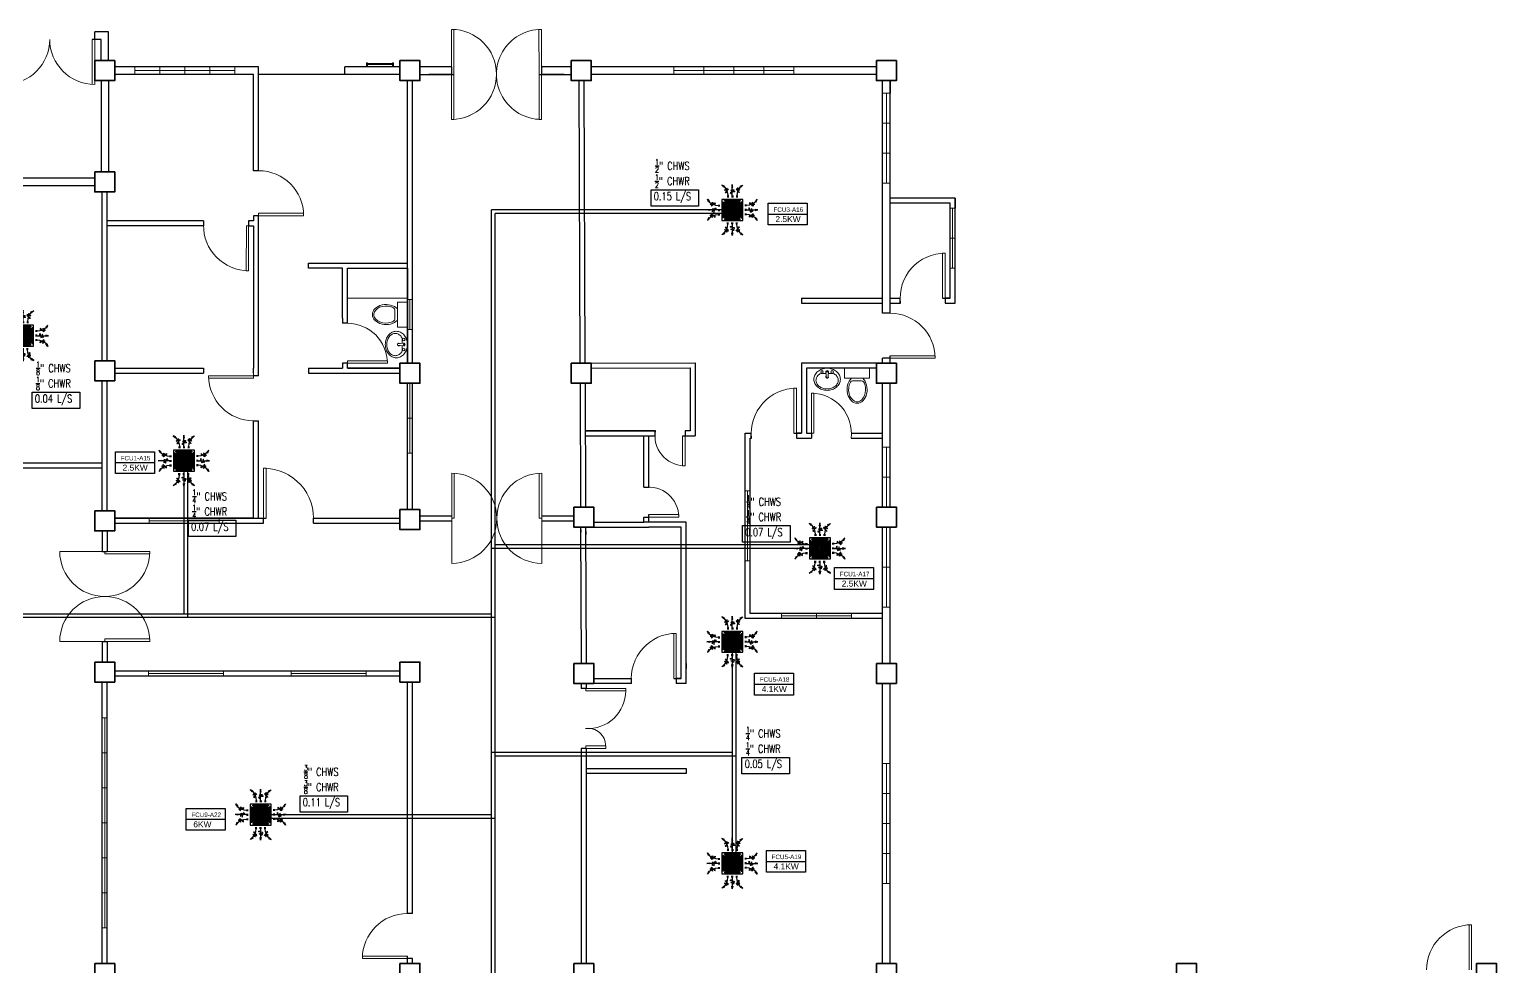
# Model space of a CAD drawing. Header units: millimetres. Extents: x 5 to 430, y 3 to 339.
# Drawn here: x 45.51 to 74.84, y 166.21 to 184.95 of the extents above; entities that cross this region are included whole.
import ezdxf

# ---------------------------------------------------------------- set-up
doc = ezdxf.new("R2010")
doc.units = ezdxf.units.MM
doc.header["$MEASUREMENT"] = 0
for name, color, linetype in [('AIR', 7, 'Continuous'), ('fcu line', 7, 'Continuous'), ('fcu return', 7, 'Continuous'), ('Legends', 7, 'Continuous'), ('pipe label', 7, 'Continuous')]:
    doc.layers.add(name, color=color, linetype=linetype)
doc.styles.add('Arch-Dim', font='simplex.shx', dxfattribs={"width": 0.75})
doc.styles.get("Standard").update_dxf_attribs({"font": 'arial.ttf'})

# ---------------------------------------------------------------- blocks, each defined once
blk = doc.blocks.new('FCU-13000P (CASSETTE SPLIT)')
at = {"layer": 'AIR', "ltscale": 3}
for p, q in [((0, 0.523), (0, 1)), ((-0.523, 0), (-1, 0)), ((-0.558, 0.193), (-0.487, 0.193)), ((-0.558, 0.162), (-0.487, 0.162)), ((-0.558, 0.016), (-0.487, 0.016)), ((-0.193, 0.558), (-0.193, 0.487)), ((-0.162, 0.558), (-0.162, 0.487)), ((-0.016, 0.558), (-0.016, 0.487)), ((0.016, 0.558), (0.016, 0.487)), ((0.162, 0.558), (0.162, 0.487)), ((0.193, 0.558), (0.193, 0.487)), ((0.558, 0.193), (0.487, 0.193)), ((0.558, 0.162), (0.487, 0.162)), ((0.558, 0.016), (0.487, 0.016)), ((0.523, 0), (1, 0)), ((-0.558, -0.016), (-0.487, -0.016)), ((-0.558, -0.162), (-0.487, -0.162)), ((-0.558, -0.193), (-0.487, -0.193)), ((-0.193, -0.558), (-0.193, -0.487)), ((-0.162, -0.558), (-0.162, -0.487)), ((-0.016, -0.558), (-0.016, -0.487)), ((0, -0.523), (0, -1)), ((0.016, -0.558), (0.016, -0.487)), ((0.162, -0.558), (0.162, -0.487)), ((0.193, -0.558), (0.193, -0.487)), ((0.558, -0.016), (0.487, -0.016)), ((0.558, -0.162), (0.487, -0.162)), ((0.558, -0.193), (0.487, -0.193))]:
    blk.add_line(p, q, dxfattribs=at)
at = {"layer": 'AIR'}
for p, q in [((0.295, -0.295), (-0.295, 0.295)), ((0.295, 0.295), (-0.295, -0.295))]:
    blk.add_line(p, q, dxfattribs=at)
at = {"layer": 'AIR', "ltscale": 3}
for points in [[(-0.335, 0.895), (-0.311, 0.932), (-0.416, 0.973)], [(-0.022, 0.89), (0.022, 0.89), (0, 1)], [(0.335, 0.895), (0.311, 0.932), (0.416, 0.973)], [(-0.89, 0.022), (-0.89, -0.022), (-1, 0)], [(-0.895, 0.335), (-0.932, 0.311), (-0.973, 0.416)], [(0.89, 0.022), (0.89, -0.022), (1, 0)], [(0.895, 0.335), (0.932, 0.311), (0.973, 0.416)], [(-0.895, -0.335), (-0.932, -0.311), (-0.973, -0.416)], [(0.895, -0.335), (0.932, -0.311), (0.973, -0.416)], [(-0.335, -0.895), (-0.311, -0.932), (-0.416, -0.973)], [(-0.022, -0.89), (0.022, -0.89), (0, -1)], [(0.335, -0.895), (0.311, -0.932), (0.416, -0.973)]]:
    blk.add_lwpolyline(points, close=True, dxfattribs=at)
at = {"layer": 'AIR'}
for points in [[(-0.323, 0.914, -0.171809), (-0.178, 0.558), (-0.178, 0.522)], [(0.323, 0.914, 0.171809), (0.178, 0.558), (0.178, 0.522)], [(-0.914, 0.323, 0.171809), (-0.558, 0.178), (-0.522, 0.178)], [(0.914, 0.323, -0.171809), (0.558, 0.178), (0.522, 0.178)], [(-0.914, -0.323, -0.171809), (-0.558, -0.178), (-0.522, -0.178)], [(-0.323, -0.914, 0.171809), (-0.178, -0.558), (-0.178, -0.522)], [(0.323, -0.914, -0.171809), (0.178, -0.558), (0.178, -0.522)], [(0.914, -0.323, 0.171809), (0.558, -0.178), (0.522, -0.178)]]:
    blk.add_lwpolyline(points, format="xyb", dxfattribs=at)
for points in [[(-0.41, -0.41), (0.41, -0.41), (0.41, 0.41), (-0.41, 0.41)], [(-0.373, 0.31), (-0.348, 0.31), (-0.348, -0.31), (-0.373, -0.31)], [(-0.31, 0.372), (0.31, 0.372), (0.31, 0.348), (-0.31, 0.348)], [(-0.26, -0.26), (0.26, -0.26), (0.26, 0.26), (-0.26, 0.26)], [(-0.21, -0.21), (0.21, -0.21), (0.21, 0.21), (-0.21, 0.21)], [(-0.16, -0.16), (0.16, -0.16), (0.16, 0.16), (-0.16, 0.16)], [(-0.11, -0.11), (0.11, -0.11), (0.11, 0.11), (-0.11, 0.11)], [(-0.06, -0.06), (0.06, -0.06), (0.06, 0.06), (-0.06, 0.06)], [(0.372, 0.31), (0.348, 0.31), (0.348, -0.31), (0.372, -0.31)], [(-0.31, -0.373), (0.31, -0.373), (0.31, -0.348), (-0.31, -0.348)]]:
    blk.add_lwpolyline(points, close=True, dxfattribs=at)
blk.add_lwpolyline([(-0.26, -0.31), (0.26, -0.31, 0.414214), (0.31, -0.26), (0.31, 0.26, 0.414214), (0.26, 0.31), (-0.26, 0.31, 0.414214), (-0.31, 0.26), (-0.31, -0.26, 0.414214)], format="xyb", close=True, dxfattribs=at)
at = {"layer": 'AIR', "ltscale": 3}
for points in [[(-0.268, 0.84), (-0.231, 0.852), (-0.134, 0.882), (-0.422, 0.704), (0.005, 0.903), (-0.358, 0.645), (-0.239, 0.678), (-0.199, 0.69)], [(0.268, 0.84), (0.231, 0.852), (0.134, 0.882), (0.422, 0.704), (-0.005, 0.903), (0.358, 0.645), (0.239, 0.678), (0.199, 0.69)], [(-0.84, 0.268), (-0.852, 0.231), (-0.882, 0.134), (-0.704, 0.422), (-0.903, -0.005), (-0.645, 0.358), (-0.678, 0.239), (-0.69, 0.199)], [(0.84, 0.268), (0.852, 0.231), (0.882, 0.134), (0.704, 0.422), (0.903, -0.005), (0.645, 0.358), (0.678, 0.239), (0.69, 0.199)], [(-0.84, -0.268), (-0.852, -0.231), (-0.882, -0.134), (-0.704, -0.422), (-0.903, 0.005), (-0.645, -0.358), (-0.678, -0.239), (-0.69, -0.199)], [(0.84, -0.268), (0.852, -0.231), (0.882, -0.134), (0.704, -0.422), (0.903, 0.005), (0.645, -0.358), (0.678, -0.239), (0.69, -0.199)], [(-0.268, -0.84), (-0.231, -0.852), (-0.134, -0.882), (-0.422, -0.704), (0.005, -0.903), (-0.358, -0.645), (-0.239, -0.678), (-0.199, -0.69)], [(0.268, -0.84), (0.231, -0.852), (0.134, -0.882), (0.422, -0.704), (-0.005, -0.903), (0.358, -0.645), (0.239, -0.678), (0.199, -0.69)]]:
    blk.add_open_spline(points, degree=3, knots=[0.0032834, 0.0032834, 0.0032834, 0.0032834, 0.0712567, 0.1924075, 0.3347111, 0.5062145, 0.5813292, 0.5813292, 0.5813292, 0.5813292], dxfattribs=at)
for points in [[(0, 0.8), (0.077, 0.776), (-0.058, 0.755), (0.098, 0.718), (-0.087, 0.663), (0, 0.631)], [(-0.8, 0), (-0.776, -0.077), (-0.755, 0.058), (-0.718, -0.098), (-0.663, 0.087), (-0.631, 0)], [(0.8, 0), (0.776, -0.077), (0.755, 0.058), (0.718, -0.098), (0.663, 0.087), (0.631, 0)], [(0, -0.8), (0.077, -0.776), (-0.058, -0.755), (0.098, -0.718), (-0.087, -0.663), (0, -0.631)]]:
    blk.add_spline(points, degree=3, dxfattribs=at)
for points in [[(-0.416, 0.973), (-0.335, 0.895), (-0.311, 0.932)], [(0, 1), (-0.022, 0.89), (0.022, 0.89)], [(0.416, 0.973), (0.335, 0.895), (0.311, 0.932)], [(-1, 0), (-0.89, 0.022), (-0.89, -0.022)], [(-0.973, 0.416), (-0.895, 0.335), (-0.932, 0.311)], [(1, 0), (0.89, 0.022), (0.89, -0.022)], [(0.973, 0.416), (0.895, 0.335), (0.932, 0.311)], [(-0.973, -0.416), (-0.895, -0.335), (-0.932, -0.311)], [(0.973, -0.416), (0.895, -0.335), (0.932, -0.311)], [(-0.416, -0.973), (-0.335, -0.895), (-0.311, -0.932)], [(0, -1), (-0.022, -0.89), (0.022, -0.89)], [(0.416, -0.973), (0.335, -0.895), (0.311, -0.932)]]:
    blk.add_solid(points, dxfattribs=at)

msp = doc.modelspace()

# ---------------------------------------------------------------- linework, layer by layer
at = {"color": 8, "lineweight": 25}
for p, q in [((47.095, 184.9), (46.82, 184.9)), ((46.82, 184.75), (46.82, 184.9)), ((47.095, 184.325), (47.095, 184.9)), ((46.945, 184.75), (46.77, 184.75)), ((46.945, 184.75), (46.845, 184.75)), ((46.945, 184.325), (46.945, 184.75)), ((46.945, 183.925), (46.945, 182.1)), ((47.095, 183.925), (47.095, 182.1)), ((50.095, 184.2), (47.22, 184.2)), ((49.995, 184.05), (47.22, 184.05)), ((49.995, 182.125), (49.995, 184.05)), ((50.095, 184.05), (50.095, 184.2)), ((50.095, 182.125), (50.095, 184.05)), ((52.92, 184.2), (51.82, 184.2)), ((51.82, 184.05), (51.82, 184.2)), ((52.92, 184.05), (51.82, 184.05)), ((53.07, 178.275), (53.07, 183.925)), ((53.17, 178.275), (53.17, 183.925)), ((53.951, 184.2), (53.32, 184.2)), ((53.32, 184.05), (54.001, 184.05)), ((53.951, 184.2), (53.501, 184.2)), ((53.951, 184.05), (53.501, 184.05)), ((53.951, 184.2), (53.951, 184.05)), ((55.701, 184.05), (56.345, 184.05)), ((56.201, 184.2), (55.751, 184.2)), ((56.345, 184.2), (55.751, 184.2)), ((55.751, 184.2), (55.751, 184.05)), ((56.201, 184.05), (55.751, 184.05)), ((56.495, 183.925), (56.519, 178.275)), ((56.595, 183.925), (56.619, 178.275)), ((62.445, 184.2), (56.745, 184.2)), ((62.445, 184.05), (56.745, 184.05)), ((62.57, 179.275), (62.57, 183.925)), ((62.72, 179.275), (62.72, 183.925)), ((62.72, 183.925), (62.72, 183.675)), ((47.095, 183.713), (47.095, 182.313)), ((46.82, 181.975), (43.495, 181.975)), ((46.82, 181.825), (43.495, 181.825)), ((46.82, 181.825), (44.845, 181.825)), ((46.97, 178.325), (46.97, 181.7)), ((47.07, 178.325), (47.07, 181.7)), ((64.02, 181.575), (62.72, 181.575)), ((64.02, 179.475), (64.02, 181.575)), ((63.92, 181.475), (62.72, 181.475)), ((63.92, 179.575), (63.92, 181.475)), ((48.995, 181.125), (47.07, 181.125)), ((48.995, 181.025), (47.07, 181.025)), ((48.995, 181.125), (48.995, 181.025)), ((49.995, 181.125), (49.895, 181.125)), ((49.895, 181.125), (49.895, 181.025)), ((49.895, 181.025), (49.995, 181.025)), ((50.095, 181.225), (49.995, 181.225)), ((49.995, 181.225), (49.995, 181.125)), ((49.995, 181.225), (49.995, 181.125)), ((49.995, 181.025), (49.995, 178.175)), ((50.095, 178.025), (50.095, 181.225)), ((51.095, 180.175), (51.095, 180.275)), ((51.095, 180.275), (53.07, 180.275)), ((51.77, 180.175), (51.095, 180.175)), ((51.77, 179.175), (51.77, 180.175)), ((51.87, 180.175), (53.07, 180.175)), ((51.87, 179.175), (51.87, 180.175)), ((53.07, 180.175), (53.07, 178.275)), ((60.945, 179.575), (62.57, 179.575)), ((60.945, 179.575), (60.945, 179.476)), ((62.72, 179.575), (62.92, 179.575)), ((62.92, 179.475), (62.92, 179.575)), ((63.77, 179.575), (63.92, 179.575)), ((63.92, 179.575), (63.82, 179.575)), ((63.82, 179.575), (63.82, 179.475)), ((60.945, 179.476), (62.57, 179.475)), ((62.72, 179.275), (62.57, 179.275)), ((62.72, 179.475), (62.925, 179.475)), ((63.82, 179.475), (64.02, 179.475)), ((51.77, 179.175), (51.77, 179.075)), ((51.87, 179.075), (51.77, 179.075)), ((51.87, 179.075), (51.87, 179.175)), ((62.57, 178.275), (62.57, 178.375)), ((62.72, 178.375), (62.57, 178.375)), ((62.72, 178.275), (62.72, 178.425)), ((47.22, 178.175), (48.995, 178.175)), ((47.22, 178.075), (48.995, 178.075)), ((47.22, 178.075), (48.995, 178.075)), ((48.995, 178.175), (48.995, 178.075)), ((49.995, 178.075), (49.995, 178.175)), ((51.095, 178.175), (51.77, 178.175)), ((51.095, 178.175), (51.095, 178.075)), ((51.095, 178.075), (52.92, 178.075)), ((51.87, 178.275), (51.77, 178.275)), ((51.77, 178.275), (51.77, 178.175)), ((51.87, 178.175), (51.87, 178.275)), ((51.87, 178.175), (52.92, 178.175)), ((52.92, 178.175), (51.87, 178.175)), ((56.619, 178.275), (58.82, 178.284)), ((56.745, 178.176), (58.72, 178.184)), ((58.72, 178.184), (58.72, 176.925)), ((58.82, 178.284), (58.82, 176.825)), ((62.445, 178.275), (60.945, 178.275)), ((60.945, 178.275), (60.945, 176.875)), ((62.445, 178.175), (61.045, 178.175)), ((61.045, 178.175), (61.045, 176.875)), ((46.97, 175.325), (46.97, 177.925)), ((47.07, 175.325), (47.07, 177.925)), ((50.095, 178.025), (49.995, 178.025)), ((53.07, 175.35), (53.07, 177.875)), ((53.17, 175.35), (53.17, 177.875)), ((56.521, 177.875), (56.531, 175.4)), ((56.621, 177.875), (56.631, 175.4)), ((56.621, 177.875), (56.625, 176.925)), ((62.57, 175.4), (62.57, 177.875)), ((62.72, 175.4), (62.72, 177.875)), ((49.995, 175.175), (49.995, 177.125)), ((49.995, 177.125), (50.095, 177.125)), ((50.095, 175.175), (50.095, 177.125)), ((56.625, 176.925), (58.028, 176.925)), ((58.028, 176.925), (56.625, 176.925)), ((58.02, 176.825), (58.02, 176.925)), ((58.72, 176.925), (58.62, 176.925)), ((58.72, 176.925), (58.62, 176.925)), ((58.62, 176.925), (58.62, 176.825)), ((56.625, 176.825), (58.02, 176.825)), ((57.795, 175.8), (57.795, 176.825)), ((57.895, 175.8), (57.895, 176.825)), ((58.57, 176.825), (58.82, 176.825)), ((59.82, 173.175), (59.82, 176.875)), ((59.82, 176.875), (59.945, 176.875)), ((59.92, 173.275), (59.92, 176.775)), ((59.92, 176.775), (59.95, 176.775)), ((59.92, 176.775), (59.95, 176.775)), ((59.945, 176.775), (59.945, 176.875)), ((60.945, 176.875), (60.845, 176.875)), ((60.845, 176.875), (60.845, 176.775)), ((60.845, 176.775), (61.145, 176.775)), ((61.045, 176.875), (61.145, 176.875)), ((61.145, 176.875), (61.145, 176.775)), ((61.939, 176.775), (62.57, 176.775)), ((61.945, 176.875), (62.57, 176.875)), ((46.97, 176.275), (44.595, 176.275)), ((46.97, 176.175), (44.645, 176.175)), ((57.795, 175.8), (57.895, 175.8)), ((47.22, 175.175), (50.245, 175.175)), ((49.995, 175.175), (47.22, 175.175)), ((50.195, 175.075), (50.195, 175.175)), ((51.195, 175.175), (52.92, 175.175)), ((51.195, 175.075), (51.195, 175.175)), ((53.32, 175.225), (53.957, 175.225)), ((53.32, 175.125), (53.957, 175.125)), ((55.757, 175.225), (56.395, 175.225)), ((55.757, 175.125), (56.395, 175.125)), ((57.795, 175.1), (57.795, 175.2)), ((57.795, 175.1), (57.795, 175.2)), ((57.795, 175.2), (57.895, 175.2)), ((57.895, 175.1), (57.895, 175.25)), ((46.97, 174.925), (46.97, 174.513)), ((47.07, 174.925), (47.07, 174.513)), ((47.22, 175.075), (50.195, 175.075)), ((47.22, 175.075), (50.195, 175.075)), ((51.19, 175.075), (52.92, 175.075)), ((56.533, 175), (56.545, 172.275)), ((56.633, 175), (56.634, 174.85)), ((56.633, 175), (56.645, 172.275)), ((56.795, 175.1), (57.795, 175.1)), ((56.795, 175), (57.895, 175)), ((57.895, 175.1), (57.795, 175.1)), ((58.645, 175.1), (57.895, 175.1)), ((58.545, 175), (57.895, 175)), ((58.545, 171.975), (58.545, 175)), ((58.645, 171.875), (58.645, 175.1)), ((62.57, 172.275), (62.57, 175)), ((62.72, 172.275), (62.72, 175)), ((46.97, 174.513), (47.07, 174.513)), ((62.57, 173.175), (59.82, 173.175)), ((62.57, 173.275), (59.92, 173.275)), ((62.57, 172.275), (62.57, 173.225)), ((46.97, 172.713), (46.97, 172.301)), ((46.97, 172.713), (47.07, 172.713)), ((47.07, 172.713), (47.07, 172.301)), ((46.97, 166.275), (46.97, 171.901)), ((47.07, 166.275), (47.07, 171.901)), ((47.22, 172.125), (52.92, 172.125)), ((47.22, 172.025), (52.92, 172.025)), ((50.07, 172.125), (52.92, 172.125)), ((53.07, 167.275), (53.07, 171.901)), ((53.17, 167.275), (53.17, 171.901)), ((56.795, 171.975), (57.545, 171.975)), ((57.545, 171.975), (57.545, 171.875)), ((58.545, 171.975), (58.445, 171.975)), ((58.445, 171.975), (58.445, 171.875)), ((56.545, 171.875), (56.545, 171.775)), ((56.645, 171.775), (56.545, 171.775)), ((56.645, 171.875), (56.645, 171.775)), ((57.55, 171.875), (56.795, 171.875)), ((58.645, 171.875), (58.445, 171.875)), ((62.57, 166.275), (62.57, 171.875)), ((62.57, 171.725), (62.57, 171.875)), ((62.72, 166.275), (62.72, 171.875)), ((62.72, 171.775), (62.72, 171.875)), ((56.545, 170.575), (56.545, 166.275)), ((56.645, 170.575), (56.545, 170.575)), ((56.645, 170.575), (56.645, 166.275)), ((56.645, 170.175), (58.645, 170.175)), ((58.645, 170.175), (58.645, 170.075)), ((58.645, 170.075), (56.645, 170.075)), ((53.17, 167.275), (53.07, 167.275)), ((53.07, 166.275), (53.07, 166.425)), ((53.17, 166.375), (53.07, 166.375)), ((53.17, 166.275), (53.17, 166.375))]:
    msp.add_line(p, q, dxfattribs=at)
at = {"color": 8, "lineweight": 13}
for p, q in [((53.95, 184.05), (53.95, 184.95)), ((53.95, 184.95), (54, 184.95)), ((54, 184.95), (54.001, 184.05)), ((55.75, 184.95), (55.7, 184.95)), ((55.7, 184.95), (55.701, 184.05)), ((55.75, 184.05), (55.75, 184.95)), ((46.77, 183.85), (46.77, 184.75)), ((46.77, 184.75), (46.82, 184.75)), ((46.82, 184.75), (46.82, 183.85)), ((54.001, 184.05), (53.95, 184.05)), ((53.95, 184), (53.951, 183.15)), ((53.951, 184.05), (53.951, 183.15)), ((53.951, 184.05), (54.001, 184.05)), ((54.001, 183.15), (54.001, 184.05)), ((55.701, 183.15), (55.701, 184.05)), ((55.701, 184.05), (55.751, 184.05)), ((55.701, 184.05), (55.75, 184.05)), ((55.75, 184.1), (55.75, 184)), ((55.75, 184), (55.75, 183.15)), ((55.751, 184.05), (55.751, 183.15)), ((53.951, 183.15), (54.001, 183.15)), ((55.751, 183.15), (55.701, 183.15)), ((49.845, 180.125), (49.854, 181.025)), ((49.854, 181.025), (49.895, 181.025)), ((49.895, 181.025), (49.895, 180.125)), ((50.995, 181.275), (50.095, 181.275)), ((50.095, 181.275), (50.095, 181.225)), ((50.095, 181.225), (50.995, 181.225)), ((50.995, 181.225), (50.995, 181.275)), ((63.82, 180.475), (63.77, 180.475)), ((63.77, 180.475), (63.77, 179.575)), ((63.82, 179.575), (63.82, 180.475)), ((49.895, 180.125), (49.845, 180.125)), ((63.62, 178.425), (62.72, 178.425)), ((62.72, 178.375), (63.62, 178.375)), ((63.62, 178.375), (63.62, 178.425)), ((49.995, 177.975), (49.995, 178.075)), ((51.87, 178.275), (51.87, 178.325)), ((52.67, 178.325), (51.87, 178.325)), ((51.87, 178.275), (52.67, 178.275)), ((52.67, 178.275), (52.67, 178.325)), ((49.995, 178.025), (49.095, 178.025)), ((49.095, 178.025), (49.095, 177.975)), ((49.095, 177.975), (49.995, 177.975)), ((49.995, 178.025), (49.995, 177.975)), ((60.845, 177.775), (60.795, 177.775)), ((60.795, 177.775), (60.795, 176.875)), ((60.845, 176.875), (60.845, 177.775)), ((61.145, 176.875), (61.145, 177.675)), ((61.145, 177.675), (61.195, 177.675)), ((61.195, 177.675), (61.195, 176.875)), ((58.62, 176.825), (58.57, 176.825)), ((58.57, 176.225), (58.57, 176.825)), ((58.62, 176.825), (58.62, 176.225)), ((61.195, 176.875), (61.145, 176.875)), ((50.195, 176.175), (50.245, 176.175)), ((50.195, 175.175), (50.195, 176.175)), ((50.245, 176.175), (50.245, 175.175)), ((53.957, 175.175), (53.957, 176.075)), ((54.007, 176.075), (54.007, 175.175)), ((55.707, 175.175), (55.707, 176.075)), ((55.757, 176.075), (55.757, 175.175)), ((58.62, 176.225), (58.57, 176.225)), ((53.957, 175.125), (53.957, 175.225)), ((54.007, 175.175), (53.957, 175.175)), ((53.957, 175.175), (53.957, 174.275)), ((55.757, 175.175), (55.707, 175.175)), ((55.757, 175.125), (55.757, 175.225)), ((55.757, 175.175), (55.757, 174.275)), ((58.495, 175.25), (57.895, 175.25)), ((57.895, 175.2), (58.495, 175.2)), ((58.495, 175.2), (58.495, 175.25)), ((47.02, 174.513), (46.12, 174.513)), ((47.02, 174.513), (47.92, 174.513)), ((47.02, 174.463), (47.02, 174.513)), ((47.92, 174.463), (47.02, 174.463)), ((47.92, 174.513), (47.92, 174.463)), ((58.445, 172.875), (58.395, 172.875)), ((58.395, 172.875), (58.395, 171.975)), ((58.445, 171.975), (58.445, 172.875)), ((47.02, 172.713), (46.12, 172.713)), ((47.02, 172.763), (47.92, 172.763)), ((47.02, 172.713), (47.02, 172.763)), ((47.92, 172.713), (47.02, 172.713)), ((47.92, 172.763), (47.92, 172.713)), ((58.445, 171.975), (58.395, 171.975)), ((56.645, 170.976), (56.645, 170.974)), ((74.345, 167.05), (74.295, 167.05)), ((74.295, 167.05), (74.295, 166.15)), ((74.345, 166.15), (74.345, 167.05)), ((52.17, 166.375), (52.17, 166.425)), ((52.17, 166.425), (53.07, 166.425)), ((53.07, 166.375), (52.17, 166.375))]:
    msp.add_line(p, q, dxfattribs=at)
at = {"color": 8, "lineweight": 9}
for p, q in [((52.27, 184.28), (52.25, 184.28)), ((52.25, 184.28), (52.25, 184.2)), ((52.27, 184.2), (52.27, 184.28)), ((52.52, 184.27), (52.27, 184.27)), ((52.52, 184.25), (52.27, 184.25)), ((52.52, 184.27), (52.77, 184.27)), ((52.52, 184.25), (52.77, 184.25)), ((52.77, 184.2), (52.77, 184.28)), ((52.77, 184.28), (52.79, 184.28)), ((52.79, 184.28), (52.79, 184.2)), ((47.62, 184.2), (47.62, 184.05)), ((47.62, 184.125), (49.62, 184.125)), ((47.62, 184.05), (49.62, 184.05)), ((47.62, 184.05), (48.62, 184.05)), ((48.12, 184.05), (48.12, 184.2)), ((48.62, 184.05), (48.62, 184.2)), ((48.62, 184.05), (49.62, 184.05)), ((49.12, 184.05), (49.12, 184.2)), ((49.62, 184.05), (49.62, 184.2)), ((59.595, 184.2), (58.395, 184.2)), ((58.395, 184.2), (58.395, 184.05)), ((60.795, 184.125), (58.395, 184.125)), ((58.995, 184.2), (58.995, 184.05)), ((59.595, 184.2), (59.595, 184.05)), ((59.595, 184.05), (60.795, 184.05)), ((60.195, 184.05), (60.195, 184.2)), ((60.795, 184.05), (60.795, 184.2)), ((62.72, 183.675), (62.57, 183.675)), ((62.57, 183.675), (62.57, 183.075)), ((62.645, 181.875), (62.645, 183.675)), ((62.57, 183.075), (62.72, 183.075)), ((62.72, 183.075), (62.72, 182.475)), ((62.72, 182.475), (62.57, 182.475)), ((62.57, 182.475), (62.57, 181.875)), ((62.57, 181.875), (62.72, 181.875)), ((64.02, 181.375), (63.92, 181.375)), ((63.92, 181.375), (63.92, 180.175)), ((63.97, 181.375), (63.97, 180.175)), ((63.92, 180.775), (64.02, 180.775)), ((63.92, 180.175), (64.02, 180.175)), ((53.07, 179.575), (51.87, 179.575)), ((53.07, 179.249), (53.07, 179.549)), ((53.07, 179.549), (53.17, 179.549)), ((53.12, 179.549), (53.12, 178.949)), ((53.17, 179.549), (53.17, 178.949)), ((52.82, 179.34), (52.82, 179.159)), ((53.07, 179.499), (52.87, 179.499)), ((52.87, 179.499), (52.87, 178.999)), ((53.07, 178.999), (53.07, 179.499)), ((52.87, 178.999), (53.07, 178.999)), ((53.17, 178.949), (53.07, 178.949)), ((52.872, 178.663), (52.994, 178.677)), ((52.872, 178.634), (52.994, 178.621)), ((61.445, 177.977), (61.432, 178.099)), ((61.474, 177.977), (61.488, 178.099)), ((61.81, 178.175), (61.81, 177.975)), ((62.31, 178.175), (61.81, 178.175)), ((62.31, 177.975), (62.31, 178.175)), ((53.07, 177.175), (53.07, 177.875)), ((53.07, 177.875), (53.17, 177.875)), ((53.12, 177.875), (53.12, 176.475)), ((53.17, 177.875), (53.17, 176.475)), ((61.81, 177.975), (62.31, 177.975)), ((61.969, 177.925), (62.15, 177.925)), ((53.07, 177.175), (53.17, 177.175)), ((62.72, 176.6), (62.57, 176.6)), ((62.645, 176.6), (62.645, 175.4)), ((62.72, 175.4), (62.72, 176.6)), ((53.17, 176.475), (53.07, 176.475)), ((62.72, 176), (62.57, 176)), ((59.82, 175.025), (59.82, 175.725)), ((59.82, 175.725), (59.92, 175.725)), ((59.87, 175.725), (59.87, 174.325)), ((59.92, 175.725), (59.92, 174.325)), ((47.907, 175.075), (47.907, 175.175)), ((49.307, 175.125), (47.907, 175.125)), ((48.607, 175.175), (49.307, 175.175)), ((48.607, 175.175), (48.607, 175.075)), ((49.307, 175.175), (49.307, 175.075)), ((49.307, 175.075), (47.907, 175.075)), ((59.82, 175.025), (59.92, 175.025)), ((62.645, 175), (62.645, 173.4)), ((62.72, 175), (62.72, 173.4)), ((59.92, 174.325), (59.82, 174.325)), ((62.72, 174.2), (62.57, 174.2)), ((62.72, 173.4), (62.57, 173.4)), ((60.545, 173.175), (60.545, 173.275)), ((61.945, 173.225), (60.545, 173.225)), ((61.945, 173.175), (60.545, 173.175)), ((61.245, 173.275), (61.945, 173.275)), ((61.245, 173.275), (61.245, 173.175)), ((61.945, 173.275), (61.945, 173.175)), ((48.645, 172.125), (47.895, 172.125)), ((47.895, 172.125), (47.895, 172.025)), ((47.895, 172.075), (49.395, 172.075)), ((47.895, 172.025), (49.395, 172.025)), ((49.395, 172.025), (49.395, 172.125)), ((50.745, 172.025), (50.745, 172.125)), ((50.745, 172.075), (52.245, 172.075)), ((52.245, 172.025), (50.745, 172.025)), ((51.495, 172.125), (52.245, 172.125)), ((52.245, 172.125), (52.245, 172.025)), ((46.97, 170.488), (46.97, 171.188)), ((46.97, 171.188), (47.07, 171.188)), ((47.02, 171.188), (47.02, 169.788)), ((47.07, 171.188), (47.07, 169.788)), ((46.97, 170.488), (47.07, 170.488)), ((62.57, 169.075), (62.57, 170.275)), ((62.57, 170.275), (62.72, 170.275)), ((62.645, 170.275), (62.645, 167.875)), ((46.97, 169.088), (46.97, 169.788)), ((46.97, 169.788), (47.07, 169.788)), ((47.07, 169.788), (46.97, 169.788)), ((47.02, 169.788), (47.02, 168.388)), ((47.07, 169.788), (47.07, 168.388)), ((62.57, 169.675), (62.72, 169.675)), ((46.97, 169.088), (47.07, 169.088)), ((62.72, 169.075), (62.57, 169.075)), ((62.72, 169.075), (62.72, 167.875)), ((47.07, 168.388), (46.97, 168.388)), ((46.97, 167.688), (46.97, 168.388)), ((46.97, 168.388), (47.07, 168.388)), ((47.07, 168.388), (46.97, 168.388)), ((47.02, 168.388), (47.02, 166.988)), ((47.07, 168.388), (47.07, 166.988)), ((62.72, 168.475), (62.57, 168.475)), ((62.72, 167.875), (62.57, 167.875)), ((46.97, 167.688), (47.07, 167.688)), ((47.07, 166.988), (46.97, 166.988))]:
    msp.add_line(p, q, dxfattribs=at)
at = {"color": 8, "lineweight": -2}
for p, q in [((52.92, 184.05), (50.095, 184.05)), ((50.095, 182.125), (49.995, 182.125)), ((64.02, 181.575), (64.02, 181.375)), ((47.07, 181.025), (47.07, 181.125)), ((62.925, 179.475), (62.92, 179.475)), ((58.72, 178.284), (58.72, 178.283)), ((59.95, 176.775), (59.945, 176.775)), ((60.795, 176.875), (60.945, 176.875)), ((57.795, 175.942), (57.795, 175.95)), ((56.533, 175), (56.534, 174.9)), ((58.645, 172.275), (58.645, 172.175)), ((58.395, 171.975), (58.545, 171.975)), ((53.17, 166.275), (53.17, 166.375))]:
    msp.add_line(p, q, dxfattribs=at)
at = {"color": 8, "lineweight": 35}
for points in [[(46.82, 184.325), (47.22, 184.325), (47.22, 183.925), (46.82, 183.925)], [(52.92, 184.325), (53.32, 184.325), (53.32, 183.925), (52.92, 183.925)], [(56.345, 184.325), (56.745, 184.325), (56.745, 183.925), (56.345, 183.925)], [(62.445, 184.325), (62.845, 184.325), (62.845, 183.925), (62.445, 183.925)], [(46.82, 182.1), (47.22, 182.1), (47.22, 181.7), (46.82, 181.7)], [(46.82, 178.325), (47.22, 178.325), (47.22, 177.925), (46.82, 177.925)], [(52.92, 178.275), (53.32, 178.275), (53.32, 177.875), (52.92, 177.875)], [(56.345, 178.275), (56.745, 178.275), (56.745, 177.875), (56.345, 177.875)], [(62.445, 178.275), (62.845, 178.275), (62.845, 177.875), (62.445, 177.875)], [(46.82, 175.325), (47.22, 175.325), (47.22, 174.925), (46.82, 174.925)], [(52.92, 175.35), (53.32, 175.35), (53.32, 174.95), (52.92, 174.95)], [(56.395, 175.4), (56.795, 175.4), (56.795, 175), (56.395, 175)], [(62.445, 175.4), (62.845, 175.4), (62.845, 175), (62.445, 175)], [(46.82, 172.301), (47.22, 172.301), (47.22, 171.901), (46.82, 171.901)], [(52.92, 172.301), (53.32, 172.301), (53.32, 171.901), (52.92, 171.901)], [(56.395, 172.275), (56.795, 172.275), (56.795, 171.875), (56.395, 171.875)], [(62.445, 172.275), (62.845, 172.275), (62.845, 171.875), (62.445, 171.875)], [(46.82, 166.275), (47.22, 166.275), (47.22, 165.875), (46.82, 165.875)], [(52.92, 166.276), (53.32, 166.276), (53.32, 165.876), (52.92, 165.876)], [(56.395, 166.275), (56.795, 166.275), (56.795, 165.875), (56.395, 165.875)], [(62.445, 166.275), (62.845, 166.275), (62.845, 165.875), (62.445, 165.875)], [(68.445, 166.275), (68.845, 166.275), (68.845, 165.875), (68.445, 165.875)], [(74.445, 166.275), (74.845, 166.275), (74.845, 165.875), (74.445, 165.875)]]:
    msp.add_lwpolyline(points, close=True, dxfattribs=at)
at = {"color": 8, "lineweight": 9}
for points in [[(47.62, 184.2), (49.62, 184.2), (49.62, 184.05), (47.62, 184.05)], [(58.395, 184.2), (60.795, 184.2), (60.795, 184.05), (58.395, 184.05)], [(62.57, 183.675), (62.72, 183.675), (62.72, 181.875), (62.57, 181.875)], [(63.92, 181.375), (64.02, 181.375), (64.02, 180.175), (63.92, 180.175)], [(53.07, 179.549), (53.17, 179.549), (53.17, 178.949), (53.07, 178.949)], [(53.07, 177.875), (53.17, 177.875), (53.17, 176.475), (53.07, 176.475)], [(62.57, 176.6), (62.72, 176.6), (62.72, 175.4), (62.57, 175.4)], [(59.82, 175.725), (59.92, 175.725), (59.92, 174.325), (59.82, 174.325)], [(47.907, 175.175), (49.307, 175.175), (49.307, 175.075), (47.907, 175.075)], [(62.57, 175), (62.72, 175), (62.72, 173.4), (62.57, 173.4)], [(60.545, 173.275), (61.945, 173.275), (61.945, 173.175), (60.545, 173.175)], [(47.895, 172.125), (49.395, 172.125), (49.395, 172.025), (47.895, 172.025)], [(50.745, 172.125), (52.245, 172.125), (52.245, 172.025), (50.745, 172.025)], [(46.97, 171.188), (47.07, 171.188), (47.07, 166.988), (46.97, 166.988)], [(62.57, 170.275), (62.72, 170.275), (62.72, 167.875), (62.57, 167.875)]]:
    msp.add_lwpolyline(points, close=True, dxfattribs=at)
for points in [[(52.828, 178.426, -0.124838), (52.765, 178.442, -0.105788), (52.708, 178.492, -0.086697), (52.671, 178.561, -0.076776), (52.658, 178.649, -0.076776), (52.671, 178.737, -0.086697), (52.708, 178.806, -0.105788), (52.765, 178.856, -0.124838), (52.828, 178.871, -0.124838), (52.89, 178.856, -0.105788), (52.948, 178.806, -0.040067), (52.968, 178.776), (52.968, 178.673, -0.040067)], [(52.968, 178.625), (52.968, 178.522, -0.040067), (52.948, 178.492, -0.105788), (52.89, 178.442, -0.124838), (52.828, 178.426, -0.124838)], [(61.237, 177.933, 0.124838), (61.253, 177.871, 0.105788), (61.303, 177.813, 0.086697), (61.372, 177.777, 0.076776), (61.46, 177.763, 0.076776), (61.547, 177.777, 0.086697), (61.617, 177.813, 0.105788), (61.666, 177.871, 0.124838), (61.682, 177.933, 0.124838), (61.666, 177.996, 0.105788), (61.617, 178.053, 0.040067), (61.586, 178.073), (61.484, 178.073, 0.040067)], [(61.435, 178.073), (61.333, 178.073, 0.040067), (61.303, 178.053, 0.105788), (61.253, 177.996, 0.124838), (61.237, 177.933, 0.124838)]]:
    msp.add_lwpolyline(points, format="xyb", dxfattribs=at)
msp.add_lwpolyline([(61.195, 177.954, 0.11576), (61.214, 177.872, 0.104047), (61.272, 177.798, 0.090875), (61.356, 177.75, 0.083344), (61.46, 177.733, 0.083344), (61.563, 177.75, 0.090875), (61.647, 177.798, 0.104047), (61.705, 177.872, 0.11576), (61.725, 177.954, 0.11576), (61.705, 178.037, 0.104047), (61.647, 178.11, 0.090875), (61.563, 178.158, 0.083344), (61.46, 178.175, 0.083344), (61.356, 178.158, 0.090875), (61.272, 178.11, 0.104047), (61.214, 178.037, 0.11576)], format="xyb", close=True, dxfattribs=at)
at = {"color": 8, "lineweight": 13, "ltscale": 0.03}
for points in [[(56.634, 171.725), (56.634, 171.775), (57.434, 171.775), (57.434, 171.725)], [(56.634, 170.575), (56.634, 170.625), (57.034, 170.625), (57.034, 170.575)]]:
    msp.add_lwpolyline(points, close=True, dxfattribs=at)
at = {"color": 8, "lineweight": 9}
for centre, radius in [((52.997, 178.751), 0.0255), ((53.003, 178.649), 0.0095), ((52.997, 178.547), 0.0255), ((61.358, 178.102), 0.0255), ((61.46, 178.109), 0.0095), ((61.561, 178.102), 0.0255)]:
    msp.add_circle(centre, radius, dxfattribs=at)
at = {"color": 8, "lineweight": 13}
for centre, radius, start, end in [((53.95, 184.05), 0.9, 270.0079, 90), ((55.75, 184.05), 0.9, 90, 270.0009), ((45.02, 184.75), 0.9, 270, 0), ((46.82, 184.75), 0.9, 180, 270), ((53.951, 184.05), 0.9, 270, 0), ((50.095, 181.225), 0.9, 0, 90), ((49.895, 181.025), 0.9, 178.9827, 270), ((63.82, 179.575), 0.9, 90, 186.3794), ((62.72, 178.375), 0.9, 0, 90), ((51.87, 178.275), 0.8, 0, 90), ((52.945, 178.649), 0.317, 160.9431, 180), ((52.945, 178.649), 0.317, 180, 199.0569), ((52.898, 178.665), 0.267, 140.1732, 160.9431), ((52.898, 178.633), 0.267, 199.0569, 219.8268), ((49.995, 178.025), 0.9, 180, 270), ((60.845, 176.875), 0.9, 90, 186.3794), ((61.145, 176.875), 0.8, 352.8192, 90), ((58.62, 176.825), 0.601, 170.4143, 267.6141), ((50.195, 175.175), 1, 354.2608, 90), ((53.957, 175.175), 0.9, 270, 90), ((55.757, 175.175), 0.9, 90, 270), ((57.895, 175.2), 0.6, 0, 99.5941), ((47.02, 174.513), 0.9, 180, 0), ((47.02, 172.713), 0.9, 0, 180), ((58.445, 171.975), 0.9, 90, 186.3794), ((53.07, 166.375), 0.9, 90.0002, 180.0002), ((74.345, 166.15), 0.9, 90, 180)]:
    msp.add_arc(centre, radius, start, end, dxfattribs=at)
at = {"color": 8, "lineweight": 9}
for centre, radius, start, end in [((52.77, 179.34), 0.05, 0, 61.8499), ((52.77, 179.159), 0.05, 298.0084, 360), ((52.868, 178.69), 0.228, 116.4127, 140.1732), ((52.849, 178.729), 0.185, 90, 116.4127), ((52.849, 178.729), 0.185, 63.5873, 90), ((52.895, 178.649), 0.025, 161.3793, 198.6207), ((52.966, 178.649), 0.0948, 171.2026, 188.7974), ((52.895, 178.649), 0.025, 48.7978, 143.6932), ((52.83, 178.69), 0.228, 39.8268, 63.5873), ((52.997, 178.649), 0.028, 263.7545, 96.2455), ((52.8, 178.665), 0.267, 19.0569, 39.8268), ((52.753, 178.649), 0.317, 0, 19.0569), ((52.753, 178.649), 0.317, 340.9431, 0), ((52.868, 178.608), 0.228, 219.8268, 243.5873), ((52.849, 178.569), 0.185, 243.5873, 270), ((52.849, 178.569), 0.185, 270, 296.4127), ((52.895, 178.649), 0.025, 216.3068, 311.2022), ((52.83, 178.608), 0.228, 296.4127, 320.1732), ((52.8, 178.633), 0.267, 320.1732, 340.9431), ((61.46, 178.102), 0.028, 353.7545, 186.2455), ((61.46, 178), 0.025, 138.7978, 233.6932), ((61.46, 178.071), 0.0948, 261.2026, 278.7974), ((61.46, 178), 0.025, 251.3793, 288.6207), ((61.46, 178), 0.025, 306.3068, 41.2022), ((61.969, 177.875), 0.05, 90, 151.8499), ((62.15, 177.875), 0.05, 28.0084, 90)]:
    msp.add_arc(centre, radius, start, end, dxfattribs=at)
at = {"color": 8, "lineweight": -2}
msp.add_arc((51.87, 178.275), 0.8, 194.3615, 194.4775, dxfattribs=at)
at = {"color": 8, "lineweight": 13, "ltscale": 0.03}
for centre, radius, start, end in [((56.682, 171.725), 0.752, 266.3048, 0), ((56.68, 170.625), 0.353, 0, 97.6281)]:
    msp.add_arc(centre, radius, start, end, dxfattribs=at)
at = {"color": 8, "lineweight": 9}
msp.add_ellipse((52.645, 179.249), major_axis=(0.275, 0), ratio=0.727273, start_param=0.612555, end_param=5.670631, dxfattribs=at)
at = {"color": 8, "lineweight": 20}
msp.add_ellipse((62.06, 177.75), major_axis=(0, 0.275), ratio=0.727273, start_param=0.612555, end_param=5.670631, dxfattribs=at)
at = {"color": 8, "lineweight": 9}
msp.add_open_spline([(52.793, 179.384), (52.777, 179.392), (52.759, 179.4), (52.668, 179.427), (52.581, 179.422), (52.449, 179.364), (52.408, 179.314), (52.394, 179.216), (52.42, 179.163), (52.531, 179.089), (52.615, 179.072), (52.729, 179.087), (52.764, 179.099), (52.793, 179.114)], degree=3, knots=[0.937253, 0.937253, 0.937253, 0.937253, 1.185372, 1.185372, 2.113864, 2.113864, 3.042356, 3.042356, 3.970847, 3.970847, 4.899339, 4.899339, 5.346062, 5.346062, 5.346062, 5.346062], dxfattribs=at)
at = {"color": 8, "lineweight": 20}
msp.add_open_spline([(61.925, 177.899), (61.916, 177.882), (61.909, 177.864), (61.882, 177.773), (61.887, 177.686), (61.945, 177.554), (61.995, 177.513), (62.093, 177.499), (62.145, 177.525), (62.219, 177.637), (62.237, 177.72), (62.222, 177.834), (62.21, 177.869), (62.194, 177.899)], degree=3, knots=[0.937253, 0.937253, 0.937253, 0.937253, 1.185372, 1.185372, 2.113864, 2.113864, 3.042356, 3.042356, 3.970847, 3.970847, 4.899339, 4.899339, 5.346062, 5.346062, 5.346062, 5.346062], dxfattribs=at)
at = {"layer": 'fcu line', "linetype": 'Continuous'}
for p, q in [((54.751, 153.835), (54.751, 181.34)), ((59.565, 181.34), (54.751, 181.34)), ((48.602, 176.326), (48.602, 173.261)), ((61.315, 174.573), (54.751, 174.573)), ((54.751, 173.261), (19.92, 173.261)), ((59.565, 172.706), (59.565, 168.277)), ((59.565, 170.492), (54.751, 170.492)), ((50.136, 169.252), (54.751, 169.252))]:
    msp.add_line(p, q, dxfattribs=at)
at = {"layer": 'fcu return', "linetype": 'Continuous'}
for p, q in [((54.821, 153.765), (54.821, 181.27)), ((59.565, 181.27), (54.821, 181.27)), ((48.672, 176.326), (48.672, 173.191)), ((61.315, 174.643), (54.821, 174.643)), ((54.821, 173.191), (19.92, 173.191)), ((59.635, 172.706), (59.635, 168.277)), ((59.635, 170.422), (54.821, 170.422)), ((50.136, 169.182), (54.821, 169.182))]:
    msp.add_line(p, q, dxfattribs=at)
at = {"layer": 'Legends', "linetype": 'Continuous', "lineweight": 25}
for p, q in [((60.283, 181.257), (61.062, 181.257)), ((47.233, 176.288), (48.011, 176.288)), ((61.608, 173.971), (62.387, 173.971)), ((60.008, 171.862), (60.787, 171.862)), ((48.646, 169.159), (49.425, 169.159)), ((60.246, 168.317), (61.025, 168.317))]:
    msp.add_line(p, q, dxfattribs=at)
at = {"layer": 'Legends'}
for points in [[(60.283, 181.476), (61.062, 181.476), (61.062, 181.039), (60.283, 181.039)], [(47.233, 176.507), (48.011, 176.507), (48.011, 176.07), (47.233, 176.07)], [(61.608, 174.189), (62.387, 174.189), (62.387, 173.752), (61.608, 173.752)], [(60.008, 172.08), (60.787, 172.08), (60.787, 171.643), (60.008, 171.643)], [(48.646, 169.377), (49.425, 169.377), (49.425, 168.94), (48.646, 168.94)], [(60.246, 168.535), (61.025, 168.535), (61.025, 168.099), (60.246, 168.099)]]:
    msp.add_lwpolyline(points, close=True, dxfattribs=at)
at = {"layer": 'pipe label', "color": 2, "linetype": 'Continuous', "lineweight": 25}
for points in [[(57.941, 181.743), (58.892, 181.743), (58.892, 181.416), (57.941, 181.416)], [(45.568, 177.698), (46.519, 177.698), (46.519, 177.371), (45.568, 177.371)], [(48.692, 175.137), (49.643, 175.137), (49.643, 174.81), (48.692, 174.81)], [(59.768, 175.029), (60.72, 175.029), (60.72, 174.701), (59.768, 174.701)], [(59.758, 170.395), (60.71, 170.395), (60.71, 170.068), (59.758, 170.068)], [(50.923, 169.629), (51.875, 169.629), (51.875, 169.301), (50.923, 169.301)]]:
    msp.add_lwpolyline(points, close=True, dxfattribs=at)

# ---------------------------------------------------------------- block references
at = {"layer": 'AIR', "xscale": 0.5113536813550488, "yscale": 0.5113536813550488, "zscale": 0.5113536813550488}
for p in [(59.565, 181.34), (45.386, 178.826), (48.602, 176.326), (61.315, 174.573), (59.565, 172.706), (50.136, 169.252), (59.565, 168.277)]:
    msp.add_blockref('FCU-13000P (CASSETTE SPLIT)', p, dxfattribs=at)

# ---------------------------------------------------------------- texts
at = {"layer": 'Legends', "linetype": 'Continuous', "lineweight": 25, "attachment_point": 1}
for s, width, heights, insert, char_height in [('FCU3-A16', 0.37214, [0], (60.388, 181.392), 0.09), ('2.5KW', 0.23674, [0], (60.427, 181.217), 0.12), ('FCU1-A15', 0.44978, [0.0931], (47.338, 176.423), 0.09), ('2.5KW', 0.23674, [0], (47.376, 176.248), 0.12), ('FCU1-A17', 0.37214, [0], (61.713, 174.106), 0.09), ('2.5KW', 0.23674, [0], (61.752, 173.93), 0.12), ('FCU5-A18', 0.37214, [0], (60.113, 171.997), 0.09), ('4.1KW', 0.23674, [0], (60.152, 171.821), 0.12), ('FCU9-A22', 0.44811, [0], (48.751, 169.294), 0.09), ('6KW', 0.23674, [0], (48.79, 169.118), 0.12), ('FCU5-A19', 0.44811, [0], (60.351, 168.452), 0.09), ('4.1KW', 0.23674, [0], (60.39, 168.276), 0.12)]:
    msp.add_mtext_dynamic_manual_height_columns(s, width=width, gutter_width=1.011, heights=heights, dxfattribs=dict(at, insert=insert, char_height=char_height))
at = {"layer": 'pipe label', "color": 3, "linetype": 'Continuous', "lineweight": 25, "char_height": 0.16, "attachment_point": 1, "style": 'Arch-Dim'}
for s, insert in [('\\A1;{\\H0.7x;\\S1/2;}" CHWS', (58.02, 182.354)), ('\\A1;{\\H0.7x;\\S1/8;\\H1.42857x;"} CHWS', (45.647, 178.309)), ('\\A1;{\\H0.7x;\\S1/4;}" CHWS', (48.771, 175.748)), ('\\A1;{\\H0.7x;\\S1/4;}" CHWS', (59.847, 175.639)), ('\\A1;{\\H0.7x;\\S1/4;}" CHWS', (59.838, 171.006)), ('\\A1;{\\H0.7x;\\S3/8;}" CHWS', (51.002, 170.24))]:
    msp.add_mtext_dynamic_manual_height_columns(s, width=0.88035, gutter_width=1.011, heights=[0], dxfattribs=dict(at, insert=insert))
at = {"layer": 'pipe label', "color": 240, "linetype": 'Continuous', "lineweight": 25, "char_height": 0.16, "attachment_point": 1, "style": 'Arch-Dim'}
for s, insert in [('\\A1;{\\H0.7x;\\S1/2;}" CHWR', (58.017, 182.051)), ('\\A1;{\\H0.7x;\\S1/8;}" CHWR', (45.644, 178.006)), ('\\A1;{\\H0.7x;\\S1/4;}" CHWR', (48.768, 175.445)), ('\\A1;{\\H0.7x;\\S1/4;}" CHWR', (59.844, 175.336)), ('\\A1;{\\H0.7x;\\S1/4;}" CHWR', (59.834, 170.703)), ('\\A1;{\\H0.7x;\\S3/8;}" CHWR', (50.999, 169.937))]:
    msp.add_mtext_dynamic_manual_height_columns(s, width=0.88035, gutter_width=1.011, heights=[0], dxfattribs=dict(at, insert=insert))
at = {"layer": 'pipe label', "color": 2, "linetype": 'Continuous', "lineweight": 25, "char_height": 0.16, "attachment_point": 1, "style": 'Arch-Dim'}
for s, insert in [('0.15 L/S', (57.995, 181.693)), ('0.04 L/S', (45.623, 177.648)), ('0.07 L/S', (48.747, 175.087)), ('0.07 L/S', (59.823, 174.978)), ('0.05 L/S', (59.813, 170.345)), ('0.11 L/S', (50.978, 169.579))]:
    msp.add_mtext_dynamic_manual_height_columns(s, width=0.89967, gutter_width=1.011, heights=[0], dxfattribs=dict(at, insert=insert))

doc.saveas('drawing.dxf')
